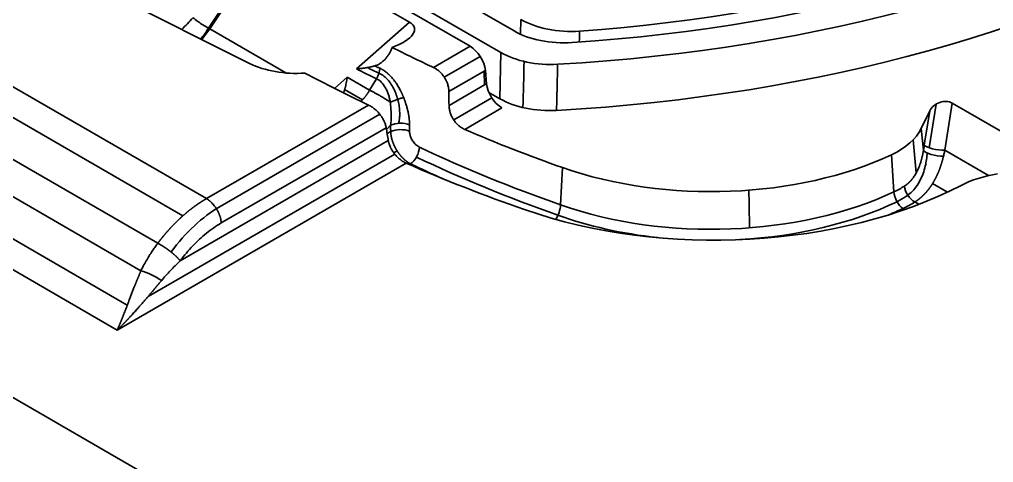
# Model space of a CAD drawing. Header units: millimetres. Extents: x 256 to 2096, y 1004 to 2403.
# Drawn here: x 1720.6 to 1859.1, y 2024.8 to 2087.8 of the extents above; entities that cross this region are included whole.
import ezdxf

# ---------------------------------------------------------------- set-up
doc = ezdxf.new("R2010")
doc.units = ezdxf.units.MM
doc.layers.add('1', color=7, linetype='Continuous', true_color=0xffffff)

msp = doc.modelspace()

# ---------------------------------------------------------------- linework, layer by layer
at = {"layer": '1', "color": 7, "linetype": 'Continuous', "lineweight": 35}
for p, q in [((1763.182, 2102.198), (1790.922, 2086.183)), ((1757.35, 2099.772), (1784.673, 2083.997)), ((1789.044, 2083.114), (1759.002, 2100.459)), ((1747.479, 2086.564), (1755.794, 2099.116)), ((1747.642, 2086.47), (1755.956, 2099.021)), ((1776.05, 2087.42), (1755.956, 2099.021)), ((1694.266, 2092.903), (1747.183, 2062.352)), ((1728.544, 2093.993), (1753.298, 2081.57)), ((1690.814, 2090.521), (1743.834, 2059.91)), ((1768.515, 2080.783), (1776.05, 2087.42)), ((1791.851, 2085.709), (1791.898, 2087.812)), ((1686.861, 2086.826), (1740.253, 2056)), ((1747.642, 2086.47), (1758.488, 2080.208)), ((1737.857, 2052.076), (1683.65, 2083.372)), ((1779.465, 2080.99), (1784.673, 2083.997)), ((1789.044, 2083.114), (1788.893, 2076.552)), ((1786.096, 2082.574), (1780.988, 2079.625)), ((1781.656, 2077.579), (1786.684, 2080.482)), ((1786.684, 2080.482), (1786.837, 2080.57)), ((1786.684, 2080.482), (1786.74, 2078.506)), ((1786.837, 2080.57), (1787.019, 2078.667)), ((1735.929, 2047.211), (1679.784, 2079.627)), ((1765.376, 2078.018), (1767.189, 2079.615)), ((1770.385, 2077.771), (1767.189, 2079.615)), ((1770.385, 2077.771), (1771.376, 2079.386)), ((1766.832, 2077.849), (1769.357, 2076.391)), ((1781.673, 2075.581), (1786.74, 2078.506)), ((1786.74, 2078.506), (1787.019, 2078.667)), ((1734.493, 2043.665), (1676.898, 2076.917)), ((1787.76, 2076.664), (1782.345, 2073.537)), ((1787.344, 2077.446), (1788.893, 2076.552)), ((1747.183, 2062.352), (1770.222, 2075.654)), ((1789.183, 2075.24), (1783.902, 2072.191)), ((1850.025, 2074.813), (1848.819, 2072.314)), ((1849.255, 2069.958), (1850.025, 2074.813)), ((1849.948, 2069.584), (1850.93, 2075.785)), ((1852.175, 2069.214), (1853.238, 2075.925)), ((1853.238, 2075.925), (1866.205, 2068.438)), ((1749.11, 2061.22), (1771.828, 2074.337)), ((1749.296, 2058.896), (1772.737, 2072.43)), ((1776.059, 2072.849), (1776.064, 2071.943)), ((1849.132, 2069.226), (1848.819, 2072.314)), ((1773.376, 2071.874), (1772.874, 2071.584)), ((1847.676, 2070.711), (1848.104, 2065.997)), ((1743.445, 2053.51), (1773.034, 2070.593)), ((1773.948, 2068.689), (1738.887, 2048.447)), ((1773.802, 2068.878), (1774.276, 2069.151)), ((1844.939, 2063.313), (1844.598, 2068.596)), ((1852.175, 2069.214), (1858.399, 2065.62)), ((1775.587, 2067.391), (1734.493, 2043.665)), ((1776.213, 2067.277), (1776.054, 2067.186)), ((1797.812, 2066.763), (1797.531, 2061.456)), ((1850.425, 2064.484), (1852.538, 2063.265)), ((1847.917, 2061.874), (1848.498, 2061.539)), ((1806.538, 1983.913), (1678.882, 2057.615))]:
    msp.add_line(p, q, dxfattribs=at)
for centre, major_axis, ratio, start_param, end_param in [((1781.713, 2171.946), (157.508, 0), 0.5773503, 4.8103841, 6.1851902), ((1781.713, 2171.946), (-152.423, 0), 0.5773503, 1.6855653, 3.0268237), ((1781.713, 2171.946), (149.737, 0), 0.5773503, 4.8364133, 6.159161), ((1781.713, 2165.628), (157.914, 0), 0.5773503, 4.8091336, 6.1864407), ((1737.701, 2094.69), (9.549, 11.568), 0.6690775, 4.5387883, 4.6917126), ((1770.284, 2085.443), (6.474, 1.122), 0.3653186, 5.1829689, 6.6960362), ((1799.004, 2091.926), (10.052, 0.009), 0.5781238, 3.9266145, 4.8346973), ((1740.916, 2092.465), (7.558, 12.957), 0.5802992, 4.4658607, 4.5927394), ((1741.112, 2092.352), (7.5, 12.99), 0.5773503, 4.4641036, 4.5901938), ((1798.028, 2090.297), (10.052, 0.009), 0.5781152, 3.9265998, 4.8254428), ((1889.233, 2159.834), (-175.209, 0), 0.5773503, 0.8498969, 0.8937443), ((1784.729, 2081.58), (-1.557, 2.565), 0.562044, 4.0018351, 5.4853649), ((1796.151, 2087.228), (10.052, 0.009), 0.578098, 3.9265709, 4.8086683), ((1759.858, 2085.927), (-10, 0), 0.5773503, 0.8552113, 1.7026311), ((1881.285, 2255.702), (124.915, 166.328), 0.6412293, 3.261701, 3.275427), ((1770.505, 2080.17), (0.845, 1.813), 0.5686551, 4.540182, 5.3616859), ((1889.233, 2159.834), (-188.209, 0), 0.5773503, 0.8224664, 0.8862342), ((1789.127, 2077.658), (-1.557, 2.565), 0.562044, 0.8602424, 2.3437723), ((1796, 2080.666), (10.052, 0.009), 0.578098, 3.9265709, 4.8081114), ((1851.903, 2074.386), (1.922, 0.916), 0.7962591, 0.5007633, 2.3600949), ((1774.78, 2072.109), (2, 0.012), 0.4772247, 0.8735482, 2.3496313), ((1774.785, 2071.203), (2, 0.012), 0.4772535, 0.8739958, 2.3495881), ((1889.233, 2153.516), (-175.886, 0), 0.5773503, 0.9287144, 1.0242078), ((1836.607, 2074.278), (-12.677, 0), 0.5773503, 2.2528853, 2.8699345), ((1776.213, 2068.91), (0.855, 1.808), 0.5172156, 3.8820001, 5.36553), ((1889.233, 2148.475), (-176.426, 0), 0.5773503, 0.8847833, 1.0242078), ((1851.052, 2069.06), (-1.969, 0.35), 0.3056697, 0.2859576, 2.1151401), ((1851.175, 2069.791), (-1.975, 0.313), 0.2455991, 0.2807345, 2.1400661), ((1889.233, 2146.984), (176.586, 0), 0.5773503, 4.0239227, 4.1638836), ((1818.955, 2086.827), (-40.677, 0), 0.5773503, 1.0242078, 2.2528853), ((1889.233, 2153.516), (187.532, 0), 0.5773503, 4.0613512, 4.1699546), ((1889.233, 2146.984), (-178.418, 0), 0.5773503, 0.8847833, 0.9179903), ((1862.978, 2058.795), (-12.677, 0), 0.5773503, 4.9787309, 5.4464392), ((1819.435, 2086.659), (-52.323, 0), 0.5773503, 1.028362, 2.3048465), ((1836.607, 2069.236), (-13.217, 0), 0.5773503, 2.2528853, 2.4092424), ((1847.917, 2063.507), (-1.081, 1.683), 0.6071511, 0.8446956, 2.3282254), ((1818.955, 2081.785), (-41.217, 0), 0.5773503, 1.0242078, 2.2528853), ((1846.195, 2062.562), (-0.849, 1.811), 0.5147325, 0.9192484, 2.4027782), ((1836.607, 2067.746), (13.377, 0), 0.5773503, 5.4268542, 5.5599472), ((1750.364, 2044.186), (8.548, 18.128), 0.6252357, 0.7346435, 1.2634095), ((1796.496, 2060.615), (0.663, 1.887), 0.4243952, 4.1767823, 5.3165273), ((1818.955, 2080.295), (41.377, 0), 0.5773503, 4.8103324, 5.4048979), ((1818.955, 2080.295), (-43.21, 0), 0.5773503, 2.1946383, 2.2528853), ((1836.607, 2067.746), (-15.21, 0), 0.5773503, 2.2528853, 2.4092424), ((1818.955, 2080.295), (41.377, 0), 0.5773503, 4.1576121, 4.5267503), ((1738.918, 2050.567), (-2.71, 1.286), 0.358413, 4.1410313, 5.276992)]:
    msp.add_ellipse(centre, major_axis=major_axis, ratio=ratio, start_param=start_param, end_param=end_param, dxfattribs=at)
for points in [[(1745.242, 2088.063), (1745.467, 2087.888), (1745.934, 2087.543), (1746.68, 2087.043), (1747.208, 2086.721), (1747.479, 2086.564)], [(1747.479, 2086.564), (1747.497, 2086.554), (1747.533, 2086.533), (1747.587, 2086.502), (1747.624, 2086.481), (1747.642, 2086.47)], [(1800.236, 2086.16), (1800.224, 2085.648), (1800.211, 2085.136), (1800.198, 2084.624)], [(1792.348, 2081.847), (1792.296, 2079.66), (1792.244, 2077.473), (1792.191, 2075.286)], [(1768.515, 2080.783), (1768.95, 2080.561), (1769.861, 2080.105), (1770.856, 2079.628), (1771.376, 2079.386)], [(1771.118, 2081.222), (1771.235, 2081.166), (1771.473, 2081.054), (1771.715, 2080.94), (1771.837, 2080.883)], [(1770.385, 2077.771), (1770.494, 2077.717), (1770.721, 2077.602), (1771.078, 2077.412), (1771.449, 2077.207), (1771.827, 2076.99), (1772.21, 2076.763), (1772.591, 2076.529), (1772.967, 2076.291), (1773.211, 2076.132), (1773.33, 2076.052)], [(1781.656, 2077.579), (1781.662, 2076.913), (1781.667, 2076.247), (1781.673, 2075.581)], [(1772.737, 2072.43), (1772.836, 2071.817), (1772.935, 2071.205), (1773.034, 2070.593)], [(1773.371, 2072.78), (1773.371, 2072.68), (1773.372, 2072.479), (1773.374, 2072.177), (1773.375, 2071.975), (1773.376, 2071.874)], [(1776.064, 2071.943), (1776.064, 2071.875), (1776.072, 2071.736), (1776.103, 2071.525), (1776.158, 2071.297), (1776.239, 2071.056), (1776.353, 2070.802), (1776.504, 2070.537), (1776.695, 2070.277), (1776.914, 2070.04), (1777.168, 2069.829), (1777.368, 2069.708), (1777.475, 2069.658)], [(1849.132, 2069.226), (1849.147, 2069.307), (1849.175, 2069.469), (1849.216, 2069.713), (1849.242, 2069.876), (1849.255, 2069.958)], [(1851.98, 2068.364), (1852.002, 2068.457), (1852.047, 2068.646), (1852.112, 2068.929), (1852.154, 2069.119), (1852.175, 2069.214)], [(1824.312, 2063.546), (1824.344, 2061.763), (1824.375, 2059.98), (1824.406, 2058.197)], [(1743.445, 2053.51), (1744.019, 2054.277), (1745.22, 2055.697), (1747.136, 2057.477), (1748.555, 2058.468), (1749.296, 2058.896)], [(1737.857, 2052.076), (1738, 2052.377), (1738.292, 2052.95), (1738.729, 2053.723), (1739.154, 2054.414), (1739.556, 2055.025), (1739.933, 2055.565), (1740.151, 2055.864), (1740.253, 2056)]]:
    msp.add_open_spline(points, degree=3, dxfattribs=at)
for points, knots in [([(1771.118, 2081.222), (1771.262, 2081.265), (1771.4, 2081.319), (1771.666, 2081.445), (1771.795, 2081.517), (1772.042, 2081.68), (1772.161, 2081.77), (1772.391, 2081.966), (1772.5, 2082.071), (1772.707, 2082.296), (1772.904, 2082.533), (1773.079, 2082.797), (1773.203, 2083.005), (1773.243, 2083.076), (1773.3, 2083.185), (1773.319, 2083.222), (1773.356, 2083.296), (1773.374, 2083.334), (1773.462, 2083.523), (1773.527, 2083.681), (1773.585, 2083.844)], [0, 0, 0, 0, 0.125, 0.125, 0.25, 0.25, 0.375, 0.375, 0.5, 0.5, 0.625, 0.75, 0.75, 0.8125, 0.8125, 0.84375, 0.84375, 0.875, 0.875, 1, 1, 1, 1]), ([(1768.515, 2080.783), (1768.529, 2080.784), (1768.559, 2080.786), (1768.601, 2080.789), (1768.643, 2080.793), (1768.683, 2080.796), (1768.723, 2080.799), (1768.76, 2080.803), (1768.797, 2080.806), (1768.832, 2080.809), (1768.867, 2080.812), (1768.899, 2080.816), (1768.931, 2080.819), (1768.962, 2080.822), (1768.991, 2080.825), (1769.019, 2080.828), (1769.046, 2080.831), (1769.072, 2080.834), (1769.096, 2080.836), (1769.12, 2080.839), (1769.142, 2080.842), (1769.163, 2080.844), (1769.183, 2080.846), (1769.202, 2080.849), (1769.22, 2080.851), (1769.236, 2080.853), (1769.252, 2080.855), (1769.266, 2080.856), (1769.279, 2080.858), (1769.291, 2080.86), (1769.344, 2080.866), (1769.434, 2080.878), (1769.561, 2080.895), (1769.68, 2080.913), (1769.793, 2080.931), (1769.899, 2080.948), (1769.994, 2080.964), (1770.078, 2080.98), (1770.155, 2080.994), (1770.229, 2081.008), (1770.302, 2081.022), (1770.372, 2081.037), (1770.441, 2081.051), (1770.507, 2081.066), (1770.572, 2081.08), (1770.635, 2081.095), (1770.696, 2081.109), (1770.755, 2081.124), (1770.812, 2081.138), (1770.867, 2081.152), (1770.921, 2081.167), (1770.973, 2081.181), (1771.023, 2081.195), (1771.071, 2081.208), (1771.102, 2081.218), (1771.118, 2081.222)], [0, 0, 0, 0, 0.0149411, 0.0294877, 0.0436399, 0.0573976, 0.0707609, 0.0837298, 0.0963043, 0.1084843, 0.1202699, 0.1316611, 0.1426579, 0.1532602, 0.163468, 0.1732815, 0.1827005, 0.1917251, 0.2003552, 0.208591, 0.2164323, 0.2238791, 0.2309315, 0.2375895, 0.2438531, 0.2497223, 0.255197, 0.2602773, 0.2649631, 0.2692545, 0.2731515, 0.3210963, 0.3670254, 0.4109393, 0.4528384, 0.4927234, 0.5305948, 0.5607646, 0.5904496, 0.6196505, 0.6483677, 0.6766017, 0.7043533, 0.7316229, 0.7584113, 0.7847191, 0.8105471, 0.835896, 0.8607667, 0.88516, 0.9090769, 0.9325183, 0.9554851, 0.9779787, 1, 1, 1, 1]), ([(1771.837, 2080.883), (1771.846, 2080.879), (1771.863, 2080.871), (1771.89, 2080.858), (1771.916, 2080.846), (1771.942, 2080.833), (1771.968, 2080.819), (1771.994, 2080.806), (1772.021, 2080.792), (1772.047, 2080.778), (1772.073, 2080.764), (1772.099, 2080.75), (1772.125, 2080.735), (1772.151, 2080.72), (1772.177, 2080.705), (1772.202, 2080.69), (1772.228, 2080.674), (1772.254, 2080.659), (1772.28, 2080.643), (1772.306, 2080.627), (1772.332, 2080.61), (1772.357, 2080.594), (1772.383, 2080.577), (1772.409, 2080.56), (1772.434, 2080.542), (1772.46, 2080.525), (1772.486, 2080.507), (1772.511, 2080.489), (1772.537, 2080.471), (1772.562, 2080.452), (1772.588, 2080.434), (1772.613, 2080.415), (1772.638, 2080.396), (1772.664, 2080.376), (1772.689, 2080.357), (1772.714, 2080.337), (1772.74, 2080.317), (1772.765, 2080.297), (1772.79, 2080.276), (1772.815, 2080.256), (1772.841, 2080.235), (1772.866, 2080.214), (1772.891, 2080.192), (1772.916, 2080.171), (1772.941, 2080.149), (1772.966, 2080.127), (1772.991, 2080.105), (1773.016, 2080.082), (1773.041, 2080.06), (1773.066, 2080.037), (1773.091, 2080.013), (1773.115, 2079.99), (1773.218, 2079.892), (1773.396, 2079.713), (1773.642, 2079.437), (1773.88, 2079.142), (1774.092, 2078.851), (1774.282, 2078.568), (1774.451, 2078.297), (1774.613, 2078.015), (1774.729, 2077.797), (1774.805, 2077.649), (1774.842, 2077.573), (1774.88, 2077.497), (1774.916, 2077.421), (1774.952, 2077.344), (1774.988, 2077.266), (1775.023, 2077.189), (1775.058, 2077.11), (1775.092, 2077.031), (1775.126, 2076.952), (1775.159, 2076.872), (1775.192, 2076.791), (1775.213, 2076.738), (1775.224, 2076.711)], [0, 0, 0, 0, 0.0061411, 0.0122762, 0.0184056, 0.0245296, 0.0306488, 0.0367634, 0.0428738, 0.0489805, 0.0550838, 0.0611841, 0.0672818, 0.0733773, 0.079471, 0.0855632, 0.0916544, 0.0977449, 0.1038351, 0.1099255, 0.1160164, 0.1221082, 0.1282013, 0.134296, 0.1403929, 0.1464922, 0.1525943, 0.1586997, 0.1648086, 0.1709216, 0.177039, 0.1831612, 0.1892885, 0.1954214, 0.2015602, 0.2077053, 0.2138571, 0.220016, 0.2261823, 0.2323564, 0.2385387, 0.2447296, 0.2509294, 0.2571386, 0.2633573, 0.2695862, 0.2758254, 0.2820754, 0.2883366, 0.2946092, 0.3008936, 0.3071903, 0.3134995, 0.3793248, 0.44553, 0.5124816, 0.5805335, 0.6353791, 0.6910231, 0.7476167, 0.8053034, 0.8199695, 0.8346797, 0.8494362, 0.864241, 0.8790962, 0.894004, 0.9089665, 0.9239855, 0.9390632, 0.9542016, 0.9694025, 0.984668, 1, 1, 1, 1]), ([(1779.465, 2080.99), (1779.538, 2080.956), (1779.683, 2080.882), (1779.895, 2080.75), (1780.034, 2080.649), (1780.137, 2080.568), (1780.171, 2080.541), (1780.222, 2080.498), (1780.239, 2080.483), (1780.272, 2080.454), (1780.356, 2080.38), (1780.5, 2080.239), (1780.683, 2080.037), (1780.797, 2079.893), (1780.88, 2079.781), (1780.908, 2079.743), (1780.961, 2079.666), (1780.987, 2079.628), (1781.062, 2079.511), (1781.158, 2079.352), (1781.242, 2079.188), (1781.302, 2079.064), (1781.33, 2079.001), (1781.358, 2078.937), (1781.375, 2078.895), (1781.384, 2078.873), (1781.427, 2078.767), (1781.488, 2078.596), (1781.56, 2078.34), (1781.596, 2078.169), (1781.618, 2078.041), (1781.624, 2077.998), (1781.635, 2077.913), (1781.64, 2077.871), (1781.651, 2077.744), (1781.655, 2077.661), (1781.656, 2077.579)], [0, 0, 0, 0, 0.0625, 0.125, 0.1875, 0.1875, 0.21875, 0.21875, 0.234375, 0.234375, 0.25, 0.3125, 0.375, 0.4375, 0.4375, 0.46875, 0.46875, 0.5, 0.5, 0.5625, 0.625, 0.625, 0.65625, 0.671875, 0.671875, 0.6875, 0.6875, 0.75, 0.8125, 0.875, 0.875, 0.90625, 0.90625, 0.9375, 0.9375, 1, 1, 1, 1]), ([(1796.961, 2074.882), (1796.963, 2074.945), (1796.966, 2075.094), (1796.973, 2075.353), (1796.981, 2075.681), (1796.99, 2076.079), (1797.001, 2076.543), (1797.013, 2077.057), (1797.027, 2077.604), (1797.043, 2078.268), (1797.062, 2079.029), (1797.083, 2079.869), (1797.104, 2080.67), (1797.117, 2081.191), (1797.123, 2081.445)], [0, 0, 0, 0, 0.0287801, 0.0681684, 0.1181649, 0.1787696, 0.2499826, 0.3303623, 0.4136944, 0.4999791, 0.6339208, 0.7619049, 0.8839313, 1, 1, 1, 1]), ([(1766.682, 2077.432), (1766.71, 2077.5), (1766.778, 2077.681), (1766.841, 2077.874), (1766.886, 2078.027), (1766.895, 2078.058), (1766.912, 2078.12), (1766.921, 2078.152), (1766.946, 2078.247), (1766.962, 2078.311), (1767.008, 2078.505), (1767.065, 2078.769), (1767.112, 2079.045), (1767.144, 2079.256), (1767.159, 2079.362), (1767.175, 2079.488), (1767.182, 2079.552), (1767.186, 2079.584), (1767.187, 2079.597), (1767.188, 2079.604), (1767.188, 2079.606), (1767.189, 2079.611), (1767.189, 2079.613), (1767.189, 2079.615)], [0, 0, 0, 0, 0.1113085, 0.2890468, 0.2890468, 0.3334814, 0.3334814, 0.377916, 0.377916, 0.4667851, 0.4667851, 0.6445234, 0.8222617, 0.8222617, 0.9111309, 0.9555654, 0.9777827, 0.9888914, 0.9944457, 0.9944457, 0.9972228, 0.9972228, 1, 1, 1, 1]), ([(1771.376, 2079.386), (1771.621, 2079.275), (1771.857, 2079.1), (1772.285, 2078.655), (1772.476, 2078.385), (1772.722, 2077.936), (1772.798, 2077.779), (1772.937, 2077.455), (1773, 2077.288), (1773.115, 2076.945), (1773.166, 2076.77), (1773.256, 2076.414), (1773.296, 2076.234), (1773.33, 2076.052)], [0, 0, 0, 0, 0.25, 0.25, 0.5, 0.5, 0.625, 0.625, 0.75, 0.75, 0.875, 0.875, 1, 1, 1, 1]), ([(1771.718, 2080.17), (1771.777, 2080.146), (1771.836, 2080.119), (1772.127, 2079.973), (1772.36, 2079.813), (1772.796, 2079.429), (1773.003, 2079.203), (1773.378, 2078.715), (1773.549, 2078.45), (1773.85, 2077.902), (1773.98, 2077.622), (1774.207, 2077.049), (1774.303, 2076.756), (1774.458, 2076.177), (1774.519, 2075.889), (1774.584, 2075.479), (1774.601, 2075.355), (1774.614, 2075.231)], [0, 0, 0, 0, 0.03817, 0.03817, 0.1875923, 0.1875923, 0.3370146, 0.3370146, 0.4864369, 0.4864369, 0.6358592, 0.6358592, 0.7852815, 0.7852815, 0.9347038, 0.9347038, 1, 1, 1, 1]), ([(1769.127, 2076.17), (1769.129, 2076.172), (1769.14, 2076.182), (1769.158, 2076.198), (1769.181, 2076.22), (1769.205, 2076.242), (1769.229, 2076.265), (1769.252, 2076.287), (1769.275, 2076.31), (1769.299, 2076.333), (1769.322, 2076.356), (1769.345, 2076.379), (1769.368, 2076.403), (1769.391, 2076.426), (1769.414, 2076.45), (1769.444, 2076.481), (1769.48, 2076.52), (1769.523, 2076.567), (1769.565, 2076.614), (1769.607, 2076.662), (1769.649, 2076.711), (1769.691, 2076.761), (1769.732, 2076.811), (1769.773, 2076.862), (1769.814, 2076.914), (1769.855, 2076.966), (1769.895, 2077.019), (1769.935, 2077.073), (1769.974, 2077.127), (1770.014, 2077.183), (1770.052, 2077.238), (1770.091, 2077.295), (1770.129, 2077.352), (1770.167, 2077.41), (1770.204, 2077.469), (1770.241, 2077.528), (1770.278, 2077.588), (1770.314, 2077.648), (1770.35, 2077.709), (1770.373, 2077.75), (1770.385, 2077.771)], [0, 0, 0, 0, 0.0051044, 0.021737, 0.0383769, 0.0550242, 0.071679, 0.0883412, 0.1050109, 0.1216881, 0.1383727, 0.1550649, 0.1717647, 0.188472, 0.2051869, 0.2219094, 0.2534238, 0.2850161, 0.3166864, 0.3484349, 0.3802616, 0.4121667, 0.4441502, 0.4762125, 0.5083535, 0.5405733, 0.5728722, 0.6052502, 0.6377074, 0.670244, 0.70286, 0.7355557, 0.768331, 0.8011862, 0.8341213, 0.8671365, 0.9002318, 0.9334075, 0.9666635, 1, 1, 1, 1]), ([(1773.33, 2076.052), (1773.406, 2076.086), (1773.486, 2076.121), (1773.65, 2076.19), (1773.734, 2076.224), (1773.905, 2076.292), (1773.991, 2076.325), (1774.164, 2076.39), (1774.251, 2076.421), (1774.421, 2076.48), (1774.505, 2076.508), (1774.667, 2076.561), (1774.746, 2076.585), (1774.896, 2076.628), (1774.968, 2076.648), (1775.102, 2076.683), (1775.165, 2076.698), (1775.224, 2076.711)], [0, 0, 0, 0, 0.125, 0.125, 0.25, 0.25, 0.375, 0.375, 0.5, 0.5, 0.625, 0.625, 0.75, 0.75, 0.875, 0.875, 1, 1, 1, 1]), ([(1775.224, 2076.711), (1775.23, 2076.694), (1775.243, 2076.662), (1775.261, 2076.613), (1775.28, 2076.565), (1775.299, 2076.516), (1775.317, 2076.468), (1775.335, 2076.419), (1775.353, 2076.371), (1775.37, 2076.322), (1775.388, 2076.274), (1775.405, 2076.226), (1775.422, 2076.178), (1775.439, 2076.129), (1775.455, 2076.081), (1775.472, 2076.033), (1775.488, 2075.985), (1775.527, 2075.869), (1775.586, 2075.684), (1775.661, 2075.431), (1775.73, 2075.181), (1775.792, 2074.932), (1775.836, 2074.739), (1775.865, 2074.601), (1775.882, 2074.518), (1775.898, 2074.435), (1775.914, 2074.353), (1775.928, 2074.27), (1775.942, 2074.188), (1775.955, 2074.107), (1775.967, 2074.026), (1775.979, 2073.945), (1775.99, 2073.864), (1776, 2073.784), (1776.009, 2073.704), (1776.017, 2073.625), (1776.025, 2073.546), (1776.032, 2073.467), (1776.038, 2073.388), (1776.043, 2073.31), (1776.048, 2073.232), (1776.052, 2073.155), (1776.055, 2073.078), (1776.057, 2073.001), (1776.059, 2072.925), (1776.059, 2072.874), (1776.059, 2072.849)], [0, 0, 0, 0, 0.0125892, 0.025156, 0.0377008, 0.0502238, 0.0627254, 0.0752059, 0.0876656, 0.1001047, 0.1125236, 0.1249226, 0.137302, 0.1496622, 0.1620033, 0.1743259, 0.18663, 0.1989162, 0.2640684, 0.3286382, 0.3926826, 0.45626, 0.5194301, 0.540873, 0.5622482, 0.5835583, 0.6048057, 0.6259929, 0.6471223, 0.6681965, 0.689218, 0.7101895, 0.7311133, 0.7519923, 0.7728289, 0.7936258, 0.8143856, 0.8351111, 0.8558048, 0.8764695, 0.8971079, 0.9177227, 0.9383165, 0.9588922, 0.9794524, 1, 1, 1, 1]), ([(1772.737, 2072.43), (1772.725, 2072.506), (1772.709, 2072.582), (1772.672, 2072.737), (1772.628, 2072.892), (1772.571, 2073.05), (1772.523, 2073.17), (1772.507, 2073.209), (1772.481, 2073.27), (1772.472, 2073.29), (1772.454, 2073.33), (1772.407, 2073.43), (1772.316, 2073.609), (1772.18, 2073.843), (1772.078, 2073.997), (1771.998, 2074.112), (1771.971, 2074.15), (1771.915, 2074.225), (1771.886, 2074.263), (1771.8, 2074.373), (1771.681, 2074.516), (1771.556, 2074.653), (1771.427, 2074.786), (1771.36, 2074.851), (1771.224, 2074.977), (1771.087, 2075.098), (1770.876, 2075.263), (1770.733, 2075.362), (1770.625, 2075.432), (1770.588, 2075.455), (1770.515, 2075.499), (1770.478, 2075.52), (1770.369, 2075.582), (1770.295, 2075.62), (1770.222, 2075.654)], [0, 0, 0, 0, 0.0625, 0.0625, 0.125, 0.1875, 0.1875, 0.21875, 0.21875, 0.234375, 0.234375, 0.25, 0.3125, 0.375, 0.4375, 0.4375, 0.46875, 0.46875, 0.5, 0.5, 0.5625, 0.625, 0.625, 0.6875, 0.6875, 0.75, 0.8125, 0.875, 0.875, 0.90625, 0.90625, 0.9375, 0.9375, 1, 1, 1, 1]), ([(1773.33, 2076.052), (1773.359, 2075.754), (1773.384, 2075.462), (1773.422, 2074.891), (1773.436, 2074.611), (1773.447, 2074.065), (1773.445, 2073.798), (1773.423, 2073.277), (1773.402, 2073.024), (1773.371, 2072.78)], [0, 0, 0, 0, 0.25, 0.25, 0.5, 0.5, 0.75, 0.75, 1, 1, 1, 1]), ([(1774.614, 2075.231), (1774.632, 2075.074), (1774.645, 2074.92), (1774.664, 2074.551), (1774.666, 2074.339), (1774.65, 2073.921), (1774.631, 2073.716), (1774.585, 2073.42), (1774.566, 2073.324), (1774.536, 2073.17), (1774.524, 2073.112), (1774.513, 2073.054)], [0, 0, 0, 0, 0.2033881, 0.2033881, 0.4876924, 0.4876924, 0.7719968, 0.7719968, 0.9141489, 0.9141489, 1, 1, 1, 1]), ([(1781.673, 2075.581), (1781.673, 2075.498), (1781.682, 2075.332), (1781.714, 2075.08), (1781.75, 2074.909), (1781.781, 2074.781), (1781.793, 2074.737), (1781.811, 2074.673), (1781.817, 2074.651), (1781.831, 2074.608), (1781.864, 2074.5), (1781.934, 2074.308), (1782.044, 2074.057), (1782.13, 2073.893), (1782.199, 2073.771), (1782.222, 2073.731), (1782.271, 2073.651), (1782.296, 2073.612), (1782.372, 2073.495), (1782.479, 2073.344), (1782.594, 2073.201), (1782.685, 2073.097), (1782.715, 2073.063), (1782.778, 2072.995), (1782.81, 2072.962), (1782.906, 2072.865), (1783.038, 2072.741), (1783.243, 2072.574), (1783.385, 2072.475), (1783.494, 2072.406), (1783.53, 2072.383), (1783.604, 2072.34), (1783.641, 2072.319), (1783.752, 2072.26), (1783.826, 2072.224), (1783.902, 2072.191)], [0, 0, 0, 0, 0.0625, 0.125, 0.1875, 0.1875, 0.21875, 0.21875, 0.234375, 0.234375, 0.25, 0.3125, 0.375, 0.4375, 0.4375, 0.46875, 0.46875, 0.5, 0.5, 0.5625, 0.625, 0.625, 0.65625, 0.65625, 0.6875, 0.6875, 0.75, 0.8125, 0.875, 0.875, 0.90625, 0.90625, 0.9375, 0.9375, 1, 1, 1, 1]), ([(1772.789, 2072.201), (1772.799, 2072.21), (1772.82, 2072.229), (1772.852, 2072.259), (1772.885, 2072.29), (1772.918, 2072.321), (1772.95, 2072.353), (1772.983, 2072.384), (1773.016, 2072.416), (1773.048, 2072.449), (1773.081, 2072.481), (1773.113, 2072.513), (1773.146, 2072.546), (1773.178, 2072.579), (1773.211, 2072.612), (1773.243, 2072.645), (1773.275, 2072.679), (1773.307, 2072.712), (1773.339, 2072.746), (1773.36, 2072.769), (1773.371, 2072.78)], [0, 0, 0, 0, 0.0490871, 0.1049673, 0.1608539, 0.2167471, 0.2726469, 0.3285536, 0.3844671, 0.4403877, 0.4963154, 0.5522503, 0.6081925, 0.6641421, 0.7200992, 0.7760639, 0.8320363, 0.8880164, 0.9440042, 1, 1, 1, 1]), ([(1773.376, 2071.874), (1773.376, 2071.865), (1773.377, 2071.847), (1773.378, 2071.82), (1773.38, 2071.793), (1773.382, 2071.765), (1773.383, 2071.738), (1773.385, 2071.711), (1773.388, 2071.684), (1773.39, 2071.656), (1773.393, 2071.629), (1773.395, 2071.601), (1773.398, 2071.574), (1773.401, 2071.547), (1773.404, 2071.519), (1773.408, 2071.492), (1773.411, 2071.464), (1773.415, 2071.437), (1773.419, 2071.409), (1773.423, 2071.382), (1773.427, 2071.354), (1773.432, 2071.327), (1773.436, 2071.299), (1773.441, 2071.272), (1773.446, 2071.244), (1773.451, 2071.217), (1773.456, 2071.189), (1773.461, 2071.162), (1773.467, 2071.134), (1773.472, 2071.107), (1773.478, 2071.079), (1773.484, 2071.052), (1773.49, 2071.024), (1773.497, 2070.997), (1773.503, 2070.97), (1773.51, 2070.942), (1773.516, 2070.915), (1773.523, 2070.888), (1773.53, 2070.86), (1773.537, 2070.833), (1773.544, 2070.806), (1773.552, 2070.779), (1773.559, 2070.751), (1773.567, 2070.724), (1773.575, 2070.697), (1773.583, 2070.67), (1773.591, 2070.643), (1773.599, 2070.616), (1773.608, 2070.589), (1773.616, 2070.562), (1773.625, 2070.535), (1773.634, 2070.508), (1773.642, 2070.482), (1773.652, 2070.455), (1773.661, 2070.428), (1773.67, 2070.402), (1773.679, 2070.375), (1773.689, 2070.348), (1773.699, 2070.322), (1773.708, 2070.296), (1773.718, 2070.269), (1773.728, 2070.243), (1773.738, 2070.217), (1773.749, 2070.19), (1773.759, 2070.164), (1773.77, 2070.138), (1773.78, 2070.112), (1773.791, 2070.086), (1773.802, 2070.061), (1773.813, 2070.035), (1773.824, 2070.009), (1773.835, 2069.983), (1773.846, 2069.958), (1773.857, 2069.932), (1773.869, 2069.907), (1773.88, 2069.882), (1773.892, 2069.856), (1773.904, 2069.831), (1773.916, 2069.806), (1773.928, 2069.781), (1773.94, 2069.756), (1773.952, 2069.731), (1773.964, 2069.706), (1773.977, 2069.682), (1773.989, 2069.657), (1774.002, 2069.632), (1774.019, 2069.599), (1774.041, 2069.556), (1774.069, 2069.505), (1774.097, 2069.454), (1774.125, 2069.403), (1774.154, 2069.353), (1774.184, 2069.302), (1774.214, 2069.252), (1774.244, 2069.202), (1774.275, 2069.153), (1774.306, 2069.104), (1774.338, 2069.055), (1774.37, 2069.006), (1774.403, 2068.957), (1774.436, 2068.909), (1774.47, 2068.862), (1774.504, 2068.814), (1774.538, 2068.767), (1774.573, 2068.721), (1774.608, 2068.674), (1774.644, 2068.629), (1774.68, 2068.583), (1774.716, 2068.538), (1774.753, 2068.493), (1774.79, 2068.449), (1774.827, 2068.405), (1774.865, 2068.362), (1774.903, 2068.319), (1774.942, 2068.277), (1774.981, 2068.235), (1775.02, 2068.194), (1775.059, 2068.153), (1775.099, 2068.113), (1775.139, 2068.073), (1775.18, 2068.034), (1775.22, 2067.995), (1775.261, 2067.957), (1775.303, 2067.919), (1775.344, 2067.882), (1775.386, 2067.846), (1775.428, 2067.81), (1775.47, 2067.775), (1775.512, 2067.74), (1775.555, 2067.706), (1775.598, 2067.673), (1775.641, 2067.64), (1775.684, 2067.608), (1775.727, 2067.577), (1775.771, 2067.546), (1775.815, 2067.516), (1775.858, 2067.487), (1775.902, 2067.458), (1775.946, 2067.43), (1775.991, 2067.403), (1776.035, 2067.376), (1776.079, 2067.35), (1776.124, 2067.325), (1776.168, 2067.301), (1776.198, 2067.285), (1776.213, 2067.277)], [0, 0, 0, 0, 0.0052765, 0.010546, 0.0158083, 0.0210634, 0.0263113, 0.031552, 0.0367853, 0.0420112, 0.0472298, 0.0524409, 0.0576445, 0.0628406, 0.0680292, 0.0732101, 0.0783834, 0.083549, 0.0887069, 0.0938572, 0.0989999, 0.1041349, 0.1092623, 0.1143821, 0.1194944, 0.124599, 0.1296961, 0.1347856, 0.1398675, 0.144942, 0.1500089, 0.1550683, 0.1601202, 0.1651647, 0.1702016, 0.175231, 0.180253, 0.1852674, 0.1902743, 0.1952737, 0.2002656, 0.20525, 0.2102268, 0.2151961, 0.2201579, 0.2251121, 0.2300588, 0.234998, 0.2399296, 0.2448537, 0.2497703, 0.2546793, 0.2595808, 0.2644747, 0.2693612, 0.27424, 0.2791113, 0.2839751, 0.2888314, 0.2936801, 0.2985212, 0.3033548, 0.3081809, 0.3129994, 0.3178104, 0.3226138, 0.3274097, 0.3321981, 0.3369789, 0.3417522, 0.3465179, 0.3512761, 0.3560268, 0.3607699, 0.3655054, 0.3702335, 0.3749539, 0.3796668, 0.3843722, 0.3890699, 0.3937602, 0.3984428, 0.4031179, 0.4077855, 0.4124455, 0.4170979, 0.4217428, 0.43154, 0.4413435, 0.4511533, 0.4609694, 0.4707918, 0.4806203, 0.4904551, 0.5002961, 0.5101433, 0.5199966, 0.5298562, 0.5397219, 0.5495938, 0.5594718, 0.569356, 0.5792463, 0.5891428, 0.5990453, 0.6089539, 0.6188685, 0.6287892, 0.6387159, 0.6486486, 0.6585874, 0.6685321, 0.6784827, 0.6884393, 0.6984017, 0.7083699, 0.7183439, 0.7283236, 0.7383089, 0.7482998, 0.7582964, 0.7682987, 0.7783068, 0.7883209, 0.7983411, 0.8083674, 0.8184, 0.8284389, 0.8384844, 0.8485364, 0.858595, 0.8686605, 0.8787327, 0.8888114, 0.8988963, 0.9089869, 0.919083, 0.9291841, 0.9392899, 0.9493999, 0.9595139, 0.9696312, 0.9797516, 0.9898747, 1, 1, 1, 1]), ([(1775.587, 2067.391), (1775.512, 2067.424), (1775.437, 2067.46), (1775.288, 2067.538), (1775.14, 2067.623), (1774.994, 2067.72), (1774.885, 2067.797), (1774.848, 2067.823), (1774.794, 2067.864), (1774.776, 2067.878), (1774.74, 2067.906), (1774.65, 2067.977), (1774.493, 2068.11), (1774.293, 2068.301), (1774.165, 2068.437), (1774.087, 2068.525), (1774.071, 2068.543), (1774.04, 2068.578), (1774.025, 2068.596), (1773.98, 2068.65), (1773.95, 2068.687), (1773.863, 2068.797), (1773.751, 2068.945), (1773.598, 2069.175), (1773.505, 2069.332), (1773.45, 2069.431), (1773.439, 2069.451), (1773.418, 2069.491), (1773.387, 2069.551), (1773.357, 2069.611), (1773.301, 2069.73), (1773.232, 2069.889), (1773.174, 2070.047), (1773.136, 2070.165), (1773.124, 2070.205), (1773.102, 2070.284), (1773.091, 2070.323), (1773.062, 2070.44), (1773.047, 2070.517), (1773.034, 2070.593)], [0, 0, 0, 0, 0.0625, 0.0625, 0.125, 0.1875, 0.1875, 0.21875, 0.21875, 0.234375, 0.234375, 0.25, 0.3125, 0.375, 0.4375, 0.4375, 0.453125, 0.453125, 0.46875, 0.46875, 0.5, 0.5, 0.5625, 0.625, 0.6875, 0.6875, 0.703125, 0.703125, 0.71875, 0.75, 0.75, 0.8125, 0.875, 0.875, 0.90625, 0.90625, 0.9375, 0.9375, 1, 1, 1, 1]), ([(1846.435, 2064.134), (1846.443, 2064.14), (1846.46, 2064.15), (1846.484, 2064.166), (1846.509, 2064.183), (1846.534, 2064.199), (1846.558, 2064.216), (1846.582, 2064.233), (1846.606, 2064.25), (1846.631, 2064.268), (1846.655, 2064.285), (1846.679, 2064.303), (1846.702, 2064.321), (1846.726, 2064.339), (1846.75, 2064.358), (1846.773, 2064.376), (1846.797, 2064.395), (1846.82, 2064.414), (1846.844, 2064.433), (1846.867, 2064.452), (1846.89, 2064.472), (1846.913, 2064.491), (1846.936, 2064.511), (1846.959, 2064.531), (1846.982, 2064.552), (1847.004, 2064.572), (1847.027, 2064.593), (1847.049, 2064.613), (1847.072, 2064.634), (1847.094, 2064.656), (1847.116, 2064.677), (1847.138, 2064.699), (1847.16, 2064.72), (1847.182, 2064.742), (1847.204, 2064.765), (1847.226, 2064.787), (1847.247, 2064.809), (1847.269, 2064.832), (1847.29, 2064.855), (1847.311, 2064.878), (1847.333, 2064.901), (1847.354, 2064.925), (1847.375, 2064.949), (1847.396, 2064.972), (1847.416, 2064.996), (1847.437, 2065.021), (1847.458, 2065.045), (1847.478, 2065.07), (1847.499, 2065.094), (1847.519, 2065.119), (1847.539, 2065.145), (1847.559, 2065.17), (1847.579, 2065.195), (1847.599, 2065.221), (1847.668, 2065.312), (1847.784, 2065.473), (1847.94, 2065.712), (1848.088, 2065.964), (1848.234, 2066.239), (1848.376, 2066.538), (1848.512, 2066.861), (1848.638, 2067.198), (1848.724, 2067.458), (1848.778, 2067.635), (1848.804, 2067.724), (1848.829, 2067.813), (1848.854, 2067.903), (1848.878, 2067.993), (1848.901, 2068.084), (1848.924, 2068.176), (1848.946, 2068.268), (1848.967, 2068.361), (1848.988, 2068.455), (1849.008, 2068.549), (1849.028, 2068.644), (1849.047, 2068.74), (1849.065, 2068.836), (1849.083, 2068.932), (1849.1, 2069.03), (1849.117, 2069.128), (1849.127, 2069.193), (1849.132, 2069.226)], [0, 0, 0, 0, 0.005557, 0.0111144, 0.0166723, 0.0222308, 0.02779, 0.0333502, 0.0389113, 0.0444736, 0.0500371, 0.055602, 0.0611684, 0.0667365, 0.0723063, 0.0778779, 0.0834516, 0.0890275, 0.0946055, 0.100186, 0.105769, 0.1113546, 0.116943, 0.1225342, 0.1281285, 0.1337258, 0.1393265, 0.1449305, 0.150538, 0.1561491, 0.161764, 0.1673828, 0.1730055, 0.1786323, 0.1842634, 0.1898988, 0.1955387, 0.2011832, 0.2068325, 0.2124865, 0.2181455, 0.2238096, 0.2294789, 0.2351535, 0.2408335, 0.2465191, 0.2522104, 0.2579074, 0.2636103, 0.2693193, 0.2750344, 0.2807557, 0.2864834, 0.2922177, 0.2979585, 0.3468626, 0.3962173, 0.4460893, 0.4965431, 0.5537416, 0.6115466, 0.6700388, 0.7292962, 0.7439963, 0.7587309, 0.773501, 0.7883077, 0.803152, 0.8180349, 0.8329574, 0.8479205, 0.8629253, 0.8779726, 0.8930635, 0.9081989, 0.9233798, 0.9386072, 0.953882, 0.9692051, 0.9845774, 1, 1, 1, 1]), ([(1846.635, 2062.634), (1846.901, 2062.809), (1847.151, 2063.007), (1847.632, 2063.46), (1847.862, 2063.719), (1848.283, 2064.282), (1848.474, 2064.588), (1848.809, 2065.224), (1848.955, 2065.558), (1849.206, 2066.252), (1849.312, 2066.615), (1849.539, 2067.587), (1849.626, 2068.207), (1849.669, 2068.84)], [0, 0, 0, 0, 0.141433, 0.141433, 0.2938961, 0.2938961, 0.4463591, 0.4463591, 0.5988222, 0.5988222, 0.7512852, 0.7512852, 1, 1, 1, 1]), ([(1847.917, 2061.874), (1847.928, 2061.882), (1847.951, 2061.896), (1847.985, 2061.918), (1848.018, 2061.94), (1848.052, 2061.962), (1848.086, 2061.985), (1848.12, 2062.008), (1848.153, 2062.031), (1848.187, 2062.054), (1848.221, 2062.078), (1848.254, 2062.102), (1848.288, 2062.126), (1848.321, 2062.15), (1848.354, 2062.175), (1848.388, 2062.2), (1848.421, 2062.225), (1848.454, 2062.251), (1848.487, 2062.276), (1848.52, 2062.302), (1848.553, 2062.328), (1848.586, 2062.355), (1848.618, 2062.382), (1848.651, 2062.408), (1848.684, 2062.436), (1848.716, 2062.463), (1848.749, 2062.491), (1848.781, 2062.519), (1848.813, 2062.547), (1848.846, 2062.576), (1848.878, 2062.604), (1848.91, 2062.633), (1848.942, 2062.663), (1848.973, 2062.692), (1849.005, 2062.722), (1849.037, 2062.752), (1849.068, 2062.782), (1849.1, 2062.813), (1849.131, 2062.843), (1849.163, 2062.874), (1849.194, 2062.906), (1849.225, 2062.937), (1849.256, 2062.969), (1849.286, 2063.001), (1849.317, 2063.033), (1849.348, 2063.066), (1849.378, 2063.099), (1849.409, 2063.132), (1849.439, 2063.165), (1849.469, 2063.198), (1849.499, 2063.232), (1849.529, 2063.266), (1849.559, 2063.3), (1849.589, 2063.335), (1849.618, 2063.37), (1849.648, 2063.405), (1849.677, 2063.44), (1849.706, 2063.475), (1849.735, 2063.511), (1849.765, 2063.547), (1849.793, 2063.583), (1849.822, 2063.62), (1849.851, 2063.656), (1849.879, 2063.693), (1849.908, 2063.73), (1849.936, 2063.768), (1849.964, 2063.805), (1849.992, 2063.843), (1850.02, 2063.881), (1850.048, 2063.92), (1850.075, 2063.958), (1850.103, 2063.997), (1850.13, 2064.036), (1850.157, 2064.075), (1850.185, 2064.115), (1850.211, 2064.154), (1850.238, 2064.194), (1850.265, 2064.234), (1850.292, 2064.275), (1850.318, 2064.315), (1850.344, 2064.356), (1850.37, 2064.397), (1850.396, 2064.438), (1850.422, 2064.48), (1850.448, 2064.522), (1850.474, 2064.564), (1850.506, 2064.617), (1850.545, 2064.683), (1850.59, 2064.761), (1850.635, 2064.84), (1850.68, 2064.92), (1850.724, 2065), (1850.768, 2065.082), (1850.812, 2065.164), (1850.855, 2065.248), (1850.898, 2065.332), (1850.94, 2065.417), (1850.982, 2065.503), (1851.023, 2065.59), (1851.064, 2065.677), (1851.105, 2065.766), (1851.145, 2065.856), (1851.184, 2065.946), (1851.223, 2066.037), (1851.262, 2066.129), (1851.3, 2066.222), (1851.338, 2066.316), (1851.375, 2066.411), (1851.411, 2066.506), (1851.447, 2066.603), (1851.483, 2066.7), (1851.518, 2066.798), (1851.553, 2066.896), (1851.587, 2066.996), (1851.62, 2067.097), (1851.653, 2067.198), (1851.686, 2067.3), (1851.718, 2067.403), (1851.749, 2067.507), (1851.78, 2067.611), (1851.81, 2067.716), (1851.84, 2067.822), (1851.869, 2067.929), (1851.898, 2068.037), (1851.926, 2068.145), (1851.953, 2068.254), (1851.971, 2068.327), (1851.98, 2068.364)], [0, 0, 0, 0, 0.0056661, 0.0113406, 0.0170233, 0.0227144, 0.0284137, 0.0341213, 0.0398371, 0.0455611, 0.0512932, 0.0570335, 0.0627818, 0.0685382, 0.0743026, 0.080075, 0.0858553, 0.0916435, 0.0974395, 0.1032434, 0.109055, 0.1148744, 0.1207014, 0.1265361, 0.1323783, 0.138228, 0.1440852, 0.1499498, 0.1558217, 0.161701, 0.1675874, 0.1734811, 0.1793819, 0.1852897, 0.1912045, 0.1971262, 0.2030548, 0.2089901, 0.2149322, 0.2208809, 0.2268363, 0.2327982, 0.2387667, 0.2447419, 0.2507238, 0.2567123, 0.2627075, 0.2687095, 0.2747182, 0.2807336, 0.2867557, 0.2927846, 0.2988202, 0.3048626, 0.3109117, 0.3169676, 0.3230302, 0.3290995, 0.3351756, 0.3412583, 0.3473478, 0.353444, 0.3595468, 0.3656562, 0.3717723, 0.377895, 0.3840243, 0.3901601, 0.3963025, 0.4024513, 0.4086066, 0.4147683, 0.4209363, 0.4271108, 0.4332917, 0.439479, 0.4456727, 0.4518729, 0.4580795, 0.4642926, 0.4705122, 0.4767383, 0.4829708, 0.4892099, 0.4954554, 0.5017074, 0.5079659, 0.5193408, 0.5307644, 0.5422363, 0.5537566, 0.5653249, 0.5769411, 0.5886048, 0.6003158, 0.6120738, 0.6238791, 0.6357317, 0.6476318, 0.6595794, 0.6715746, 0.6836175, 0.6957081, 0.7078464, 0.7200323, 0.732266, 0.7445471, 0.7568758, 0.7692517, 0.7816748, 0.794145, 0.806662, 0.8192259, 0.8318368, 0.8444946, 0.8571992, 0.8699505, 0.8827485, 0.8955931, 0.908484, 0.9214212, 0.9344043, 0.9474331, 0.9605074, 0.9736269, 0.9867912, 1, 1, 1, 1]), ([(1740.253, 2056), (1740.267, 2056.019), (1740.296, 2056.057), (1740.339, 2056.114), (1740.382, 2056.171), (1740.426, 2056.227), (1740.469, 2056.284), (1740.513, 2056.34), (1740.556, 2056.396), (1740.6, 2056.452), (1740.644, 2056.508), (1740.688, 2056.563), (1740.732, 2056.618), (1740.776, 2056.674), (1740.82, 2056.729), (1740.864, 2056.783), (1740.909, 2056.838), (1740.953, 2056.893), (1740.998, 2056.947), (1741.042, 2057.001), (1741.087, 2057.055), (1741.132, 2057.109), (1741.177, 2057.163), (1741.222, 2057.216), (1741.267, 2057.269), (1741.312, 2057.322), (1741.357, 2057.375), (1741.402, 2057.428), (1741.447, 2057.481), (1741.493, 2057.533), (1741.538, 2057.585), (1741.584, 2057.637), (1741.629, 2057.689), (1741.675, 2057.741), (1741.721, 2057.793), (1741.766, 2057.844), (1741.812, 2057.895), (1741.858, 2057.946), (1741.904, 2057.997), (1741.95, 2058.047), (1741.997, 2058.098), (1742.043, 2058.148), (1742.089, 2058.198), (1742.135, 2058.248), (1742.182, 2058.298), (1742.228, 2058.347), (1742.275, 2058.397), (1742.322, 2058.446), (1742.368, 2058.495), (1742.415, 2058.543), (1742.462, 2058.592), (1742.509, 2058.64), (1742.556, 2058.689), (1742.602, 2058.737), (1742.65, 2058.784), (1742.697, 2058.832), (1742.744, 2058.88), (1742.791, 2058.927), (1742.838, 2058.974), (1742.886, 2059.021), (1742.933, 2059.067), (1742.98, 2059.114), (1743.028, 2059.16), (1743.075, 2059.206), (1743.123, 2059.252), (1743.17, 2059.298), (1743.218, 2059.343), (1743.266, 2059.389), (1743.314, 2059.434), (1743.361, 2059.479), (1743.409, 2059.523), (1743.457, 2059.568), (1743.505, 2059.612), (1743.553, 2059.657), (1743.601, 2059.7), (1743.649, 2059.744), (1743.697, 2059.788), (1743.746, 2059.831), (1743.794, 2059.874), (1743.842, 2059.917), (1743.89, 2059.96), (1743.939, 2060.002), (1743.987, 2060.045), (1744.035, 2060.087), (1744.084, 2060.129), (1744.132, 2060.171), (1744.181, 2060.212), (1744.23, 2060.254), (1744.278, 2060.295), (1744.327, 2060.336), (1744.375, 2060.376), (1744.424, 2060.417), (1744.473, 2060.457), (1744.522, 2060.497), (1744.57, 2060.537), (1744.619, 2060.577), (1744.668, 2060.616), (1744.717, 2060.656), (1744.766, 2060.695), (1744.815, 2060.734), (1744.864, 2060.772), (1744.913, 2060.811), (1744.962, 2060.849), (1745.011, 2060.887), (1745.06, 2060.925), (1745.109, 2060.963), (1745.158, 2061), (1745.207, 2061.037), (1745.256, 2061.074), (1745.305, 2061.111), (1745.355, 2061.148), (1745.404, 2061.184), (1745.453, 2061.22), (1745.502, 2061.256), (1745.551, 2061.292), (1745.601, 2061.327), (1745.65, 2061.363), (1745.699, 2061.398), (1745.749, 2061.433), (1745.798, 2061.467), (1745.847, 2061.502), (1745.897, 2061.536), (1745.946, 2061.57), (1745.996, 2061.604), (1746.045, 2061.638), (1746.094, 2061.671), (1746.144, 2061.704), (1746.193, 2061.737), (1746.243, 2061.77), (1746.292, 2061.803), (1746.342, 2061.835), (1746.391, 2061.867), (1746.44, 2061.899), (1746.49, 2061.931), (1746.539, 2061.962), (1746.589, 2061.994), (1746.638, 2062.025), (1746.688, 2062.056), (1746.737, 2062.086), (1746.787, 2062.117), (1746.836, 2062.147), (1746.886, 2062.177), (1746.935, 2062.207), (1746.985, 2062.236), (1747.034, 2062.265), (1747.084, 2062.295), (1747.133, 2062.323), (1747.166, 2062.343), (1747.183, 2062.352)], [0, 0, 0, 0, 0.0070175, 0.0140326, 0.0210454, 0.0280558, 0.0350639, 0.0420697, 0.0490731, 0.0560742, 0.0630729, 0.0700693, 0.0770634, 0.0840551, 0.0910446, 0.0980316, 0.1050164, 0.1119988, 0.1189788, 0.1259566, 0.132932, 0.1399051, 0.1468758, 0.1538442, 0.1608103, 0.167774, 0.1747354, 0.1816945, 0.1886513, 0.1956057, 0.2025578, 0.2095076, 0.216455, 0.2234002, 0.230343, 0.2372834, 0.2442216, 0.2511574, 0.2580909, 0.265022, 0.2719509, 0.2788774, 0.2858016, 0.2927234, 0.299643, 0.3065602, 0.3134751, 0.3203877, 0.327298, 0.3342059, 0.3411115, 0.3480148, 0.3549158, 0.3618145, 0.3687108, 0.3756049, 0.3824966, 0.389386, 0.396273, 0.4031578, 0.4100403, 0.4169204, 0.4237982, 0.4306737, 0.4375469, 0.4444178, 0.4512863, 0.4581526, 0.4650165, 0.4718782, 0.4787375, 0.4855945, 0.4924492, 0.4993016, 0.5061516, 0.5129994, 0.5198449, 0.526688, 0.5335288, 0.5403674, 0.5472036, 0.5540375, 0.5608692, 0.5676985, 0.5745255, 0.5813502, 0.5881726, 0.5949927, 0.6018105, 0.6086259, 0.6154391, 0.62225, 0.6290586, 0.6358649, 0.6426689, 0.6494705, 0.6562699, 0.663067, 0.6698618, 0.6766543, 0.6834445, 0.6902324, 0.697018, 0.7038013, 0.7105823, 0.717361, 0.7241374, 0.7309115, 0.7376833, 0.7444528, 0.7512201, 0.757985, 0.7647477, 0.771508, 0.7782661, 0.7850219, 0.7917754, 0.7985266, 0.8052755, 0.8120221, 0.8187664, 0.8255085, 0.8322482, 0.8389857, 0.8457209, 0.8524538, 0.8591844, 0.8659127, 0.8726387, 0.8793625, 0.886084, 0.8928032, 0.8995201, 0.9062347, 0.912947, 0.9196571, 0.9263649, 0.9330704, 0.9397736, 0.9464745, 0.9531732, 0.9598695, 0.9665636, 0.9732555, 0.979945, 0.9866323, 0.9933173, 1, 1, 1, 1]), ([(1747.183, 2062.352), (1747.189, 2062.349), (1747.202, 2062.341), (1747.225, 2062.327), (1747.252, 2062.31), (1747.284, 2062.29), (1747.322, 2062.266), (1747.364, 2062.238), (1747.411, 2062.205), (1747.463, 2062.168), (1747.52, 2062.125), (1747.582, 2062.077), (1747.647, 2062.024), (1747.718, 2061.963), (1747.792, 2061.896), (1747.871, 2061.822), (1748.011, 2061.682), (1748.188, 2061.484), (1748.373, 2061.245), (1748.5, 2061.063), (1748.573, 2060.948), (1748.627, 2060.861), (1748.674, 2060.782), (1748.727, 2060.69), (1748.771, 2060.609), (1748.807, 2060.538), (1748.837, 2060.479), (1748.86, 2060.432), (1748.889, 2060.371), (1748.922, 2060.3), (1748.957, 2060.218), (1748.984, 2060.153), (1749.003, 2060.105), (1749.015, 2060.075), (1749.024, 2060.05), (1749.034, 2060.025), (1749.045, 2059.996), (1749.055, 2059.967), (1749.066, 2059.94), (1749.075, 2059.913), (1749.092, 2059.867), (1749.114, 2059.803), (1749.141, 2059.719), (1749.162, 2059.653), (1749.176, 2059.604), (1749.184, 2059.573), (1749.192, 2059.542), (1749.2, 2059.51), (1749.207, 2059.478), (1749.213, 2059.446), (1749.22, 2059.414), (1749.226, 2059.377), (1749.234, 2059.323), (1749.242, 2059.263), (1749.248, 2059.206), (1749.253, 2059.164), (1749.256, 2059.129), (1749.26, 2059.099), (1749.263, 2059.072), (1749.267, 2059.046), (1749.27, 2059.021), (1749.274, 2058.997), (1749.278, 2058.975), (1749.282, 2058.953), (1749.286, 2058.933), (1749.291, 2058.914), (1749.294, 2058.902), (1749.296, 2058.896)], [0, 0, 0, 0, 0.005603, 0.0127859, 0.0215486, 0.0318911, 0.0438136, 0.0573158, 0.0723979, 0.0890597, 0.1073014, 0.1271228, 0.1485239, 0.1715047, 0.1960652, 0.2222053, 0.249925, 0.3383722, 0.4075898, 0.4575637, 0.4882837, 0.4997434, 0.5264681, 0.550235, 0.571044, 0.588895, 0.6037879, 0.6157227, 0.6246993, 0.6491292, 0.669343, 0.6853404, 0.6971213, 0.7046856, 0.7080332, 0.7154876, 0.7227351, 0.7297758, 0.7366098, 0.7432369, 0.7496573, 0.7704482, 0.7912398, 0.812032, 0.819828, 0.8276314, 0.8354428, 0.8432629, 0.8510925, 0.8589322, 0.8667827, 0.8746445, 0.8865116, 0.9061838, 0.9184593, 0.9289571, 0.9376785, 0.944816, 0.9517441, 0.9584652, 0.9649823, 0.9712986, 0.9774174, 0.9833425, 0.9890782, 0.994629, 1, 1, 1, 1]), ([(1740.253, 2056), (1740.259, 2055.997), (1740.272, 2055.991), (1740.291, 2055.981), (1740.311, 2055.971), (1740.331, 2055.961), (1740.351, 2055.95), (1740.371, 2055.94), (1740.392, 2055.929), (1740.413, 2055.918), (1740.434, 2055.907), (1740.456, 2055.895), (1740.477, 2055.883), (1740.499, 2055.871), (1740.522, 2055.859), (1740.544, 2055.847), (1740.567, 2055.834), (1740.59, 2055.821), (1740.613, 2055.808), (1740.637, 2055.795), (1740.661, 2055.781), (1740.685, 2055.767), (1740.71, 2055.753), (1740.734, 2055.739), (1740.759, 2055.724), (1740.785, 2055.709), (1740.81, 2055.694), (1740.836, 2055.679), (1740.862, 2055.663), (1740.888, 2055.647), (1740.915, 2055.631), (1740.942, 2055.614), (1740.969, 2055.598), (1740.996, 2055.58), (1741.024, 2055.563), (1741.052, 2055.546), (1741.08, 2055.528), (1741.108, 2055.51), (1741.137, 2055.491), (1741.166, 2055.473), (1741.195, 2055.454), (1741.224, 2055.435), (1741.253, 2055.415), (1741.283, 2055.396), (1741.313, 2055.376), (1741.343, 2055.355), (1741.373, 2055.335), (1741.404, 2055.314), (1741.434, 2055.293), (1741.465, 2055.272), (1741.496, 2055.25), (1741.528, 2055.228), (1741.559, 2055.206), (1741.59, 2055.184), (1741.622, 2055.162), (1741.654, 2055.139), (1741.686, 2055.116), (1741.718, 2055.093), (1741.75, 2055.069), (1741.782, 2055.045), (1741.814, 2055.021), (1741.846, 2054.997), (1741.879, 2054.973), (1741.911, 2054.948), (1741.944, 2054.924), (1741.976, 2054.899), (1742.009, 2054.873), (1742.054, 2054.838), (1742.112, 2054.793), (1742.181, 2054.738), (1742.248, 2054.684), (1742.313, 2054.63), (1742.377, 2054.576), (1742.44, 2054.524), (1742.5, 2054.472), (1742.559, 2054.42), (1742.616, 2054.37), (1742.672, 2054.32), (1742.725, 2054.271), (1742.777, 2054.224), (1742.827, 2054.177), (1742.875, 2054.131), (1742.921, 2054.086), (1742.966, 2054.042), (1743.008, 2053.999), (1743.05, 2053.957), (1743.089, 2053.917), (1743.127, 2053.877), (1743.163, 2053.839), (1743.198, 2053.801), (1743.231, 2053.765), (1743.262, 2053.729), (1743.293, 2053.695), (1743.321, 2053.662), (1743.349, 2053.629), (1743.375, 2053.598), (1743.399, 2053.568), (1743.423, 2053.539), (1743.438, 2053.519), (1743.445, 2053.51)], [0, 0, 0, 0, 0.0057562, 0.0115671, 0.0174329, 0.0233538, 0.0293301, 0.0353619, 0.0414494, 0.0475929, 0.0537926, 0.0600485, 0.066361, 0.0727301, 0.0791561, 0.085639, 0.092179, 0.0987763, 0.1054309, 0.1121429, 0.1189124, 0.1257396, 0.1326245, 0.139567, 0.1465674, 0.1536255, 0.1607415, 0.1679153, 0.1751469, 0.1824362, 0.1897832, 0.1971879, 0.2046502, 0.2121699, 0.2197469, 0.2273812, 0.2350726, 0.2428208, 0.2506257, 0.2584872, 0.2664048, 0.2743785, 0.2824079, 0.2904928, 0.2986328, 0.3068276, 0.3150769, 0.3233802, 0.3317371, 0.3401473, 0.3486102, 0.3571255, 0.3656926, 0.374311, 0.3829801, 0.3916994, 0.4004683, 0.4092861, 0.4181523, 0.4270662, 0.436027, 0.4450342, 0.4540868, 0.4631842, 0.4723255, 0.48151, 0.4907369, 0.5000052, 0.5201224, 0.5400178, 0.559683, 0.5791102, 0.5982922, 0.6172225, 0.6358952, 0.6543047, 0.6724462, 0.6903156, 0.7079089, 0.7252231, 0.7422555, 0.7590037, 0.775466, 0.7916412, 0.8075282, 0.8231267, 0.8384365, 0.8534578, 0.8681911, 0.8826374, 0.8967977, 0.9106735, 0.9242664, 0.9375782, 0.9506111, 0.9633672, 0.975849, 0.9880591, 1, 1, 1, 1]), ([(1740.771, 2050.688), (1740.972, 2050.929), (1741.18, 2051.168), (1741.607, 2051.645), (1741.826, 2051.882), (1742.274, 2052.353), (1742.502, 2052.587), (1742.968, 2053.051), (1743.205, 2053.281), (1743.445, 2053.51)], [0, 0, 0, 0, 0.25, 0.25, 0.5, 0.5, 0.75, 0.75, 1, 1, 1, 1]), ([(1734.493, 2043.665), (1734.499, 2043.68), (1734.512, 2043.709), (1734.532, 2043.752), (1734.551, 2043.795), (1734.57, 2043.838), (1734.589, 2043.881), (1734.608, 2043.924), (1734.627, 2043.966), (1734.645, 2044.008), (1734.663, 2044.05), (1734.681, 2044.092), (1734.699, 2044.133), (1734.717, 2044.174), (1734.735, 2044.215), (1734.752, 2044.256), (1734.77, 2044.296), (1734.787, 2044.336), (1734.804, 2044.376), (1734.821, 2044.416), (1734.837, 2044.455), (1734.854, 2044.494), (1734.87, 2044.533), (1734.886, 2044.572), (1734.902, 2044.61), (1734.918, 2044.648), (1734.934, 2044.685), (1734.949, 2044.723), (1734.965, 2044.76), (1734.98, 2044.796), (1734.995, 2044.833), (1735.01, 2044.869), (1735.024, 2044.904), (1735.039, 2044.94), (1735.053, 2044.975), (1735.067, 2045.01), (1735.081, 2045.044), (1735.095, 2045.078), (1735.109, 2045.112), (1735.122, 2045.145), (1735.135, 2045.178), (1735.149, 2045.211), (1735.162, 2045.243), (1735.174, 2045.275), (1735.187, 2045.307), (1735.2, 2045.338), (1735.212, 2045.369), (1735.224, 2045.399), (1735.236, 2045.43), (1735.248, 2045.459), (1735.26, 2045.489), (1735.271, 2045.518), (1735.283, 2045.546), (1735.294, 2045.575), (1735.305, 2045.602), (1735.316, 2045.63), (1735.326, 2045.657), (1735.337, 2045.684), (1735.347, 2045.71), (1735.401, 2045.845), (1735.497, 2046.089), (1735.634, 2046.443), (1735.769, 2046.792), (1735.9, 2047.133), (1736.027, 2047.468), (1736.176, 2047.858), (1736.346, 2048.305), (1736.54, 2048.81), (1736.731, 2049.306), (1736.874, 2049.673), (1736.967, 2049.911), (1737.012, 2050.023), (1737.056, 2050.135), (1737.1, 2050.246), (1737.145, 2050.357), (1737.189, 2050.468), (1737.233, 2050.578), (1737.278, 2050.688), (1737.322, 2050.797), (1737.366, 2050.906), (1737.411, 2051.015), (1737.455, 2051.123), (1737.5, 2051.231), (1737.544, 2051.338), (1737.589, 2051.445), (1737.633, 2051.551), (1737.678, 2051.657), (1737.723, 2051.762), (1737.767, 2051.867), (1737.812, 2051.971), (1737.842, 2052.041), (1737.857, 2052.076)], [0, 0, 0, 0, 0.0066385, 0.0132194, 0.0197428, 0.0262087, 0.0326171, 0.0389679, 0.0452612, 0.051497, 0.0576753, 0.063796, 0.0698592, 0.0758649, 0.081813, 0.0877037, 0.0935368, 0.0993124, 0.1050304, 0.1106909, 0.1162939, 0.1218394, 0.1273274, 0.1327578, 0.1381307, 0.1434461, 0.148704, 0.1539043, 0.1590471, 0.1641324, 0.1691602, 0.1741304, 0.1790432, 0.1838984, 0.1886961, 0.1934362, 0.1981189, 0.202744, 0.2073116, 0.2118217, 0.2162742, 0.2206693, 0.2250068, 0.2292868, 0.2335093, 0.2376743, 0.2417817, 0.2458317, 0.2498241, 0.253759, 0.2576364, 0.2614563, 0.2652187, 0.2689235, 0.2725708, 0.2761607, 0.279693, 0.2831678, 0.2865851, 0.2899449, 0.335989, 0.3804485, 0.4233252, 0.4646206, 0.5043366, 0.5424755, 0.6014029, 0.6580833, 0.7125291, 0.7647541, 0.7767614, 0.7886865, 0.8005298, 0.8122914, 0.8239716, 0.8355707, 0.8470889, 0.8585264, 0.8698835, 0.8811605, 0.8923576, 0.9034751, 0.9145134, 0.9254726, 0.9363531, 0.9471551, 0.9578791, 0.9685252, 0.9790938, 0.9895853, 1, 1, 1, 1]), ([(1734.493, 2043.665), (1734.511, 2043.683), (1734.548, 2043.719), (1734.604, 2043.774), (1734.661, 2043.83), (1734.719, 2043.887), (1734.779, 2043.946), (1734.839, 2044.006), (1734.9, 2044.067), (1734.963, 2044.13), (1735.026, 2044.193), (1735.091, 2044.259), (1735.156, 2044.325), (1735.223, 2044.393), (1735.291, 2044.462), (1735.36, 2044.533), (1735.43, 2044.605), (1735.501, 2044.678), (1735.573, 2044.753), (1735.647, 2044.829), (1735.721, 2044.907), (1735.797, 2044.986), (1735.873, 2045.066), (1735.951, 2045.148), (1736.03, 2045.232), (1736.11, 2045.317), (1736.191, 2045.404), (1736.295, 2045.516), (1736.434, 2045.665), (1736.618, 2045.865), (1736.837, 2046.105), (1737.143, 2046.444), (1737.481, 2046.823), (1737.865, 2047.26), (1738.221, 2047.669), (1738.586, 2048.093), (1738.923, 2048.489), (1739.174, 2048.784), (1739.345, 2048.987), (1739.446, 2049.107), (1739.546, 2049.225), (1739.645, 2049.343), (1739.744, 2049.461), (1739.841, 2049.577), (1739.938, 2049.692), (1740.034, 2049.807), (1740.129, 2049.92), (1740.223, 2050.033), (1740.317, 2050.145), (1740.409, 2050.255), (1740.501, 2050.365), (1740.592, 2050.473), (1740.682, 2050.581), (1740.741, 2050.653), (1740.771, 2050.688)], [0, 0, 0, 0, 0.0090262, 0.0182273, 0.0276034, 0.0371546, 0.0468809, 0.0567822, 0.0668587, 0.0771104, 0.0875372, 0.0981393, 0.1089166, 0.1198693, 0.1309973, 0.1423006, 0.1537794, 0.1654337, 0.1772634, 0.1892688, 0.2014497, 0.2138062, 0.2263382, 0.2390455, 0.2519278, 0.2649849, 0.2782166, 0.2916226, 0.3159924, 0.3459669, 0.3815397, 0.4227002, 0.4948693, 0.5450864, 0.6076536, 0.6655194, 0.7186908, 0.7671821, 0.7830106, 0.7986694, 0.8141585, 0.829478, 0.8446281, 0.8596086, 0.874419, 0.8890588, 0.9035275, 0.9178248, 0.9319503, 0.9459041, 0.9596859, 0.9732958, 0.9867338, 1, 1, 1, 1])]:
    msp.add_open_spline(points, degree=3, knots=knots, dxfattribs=at)

doc.saveas('drawing.dxf')
